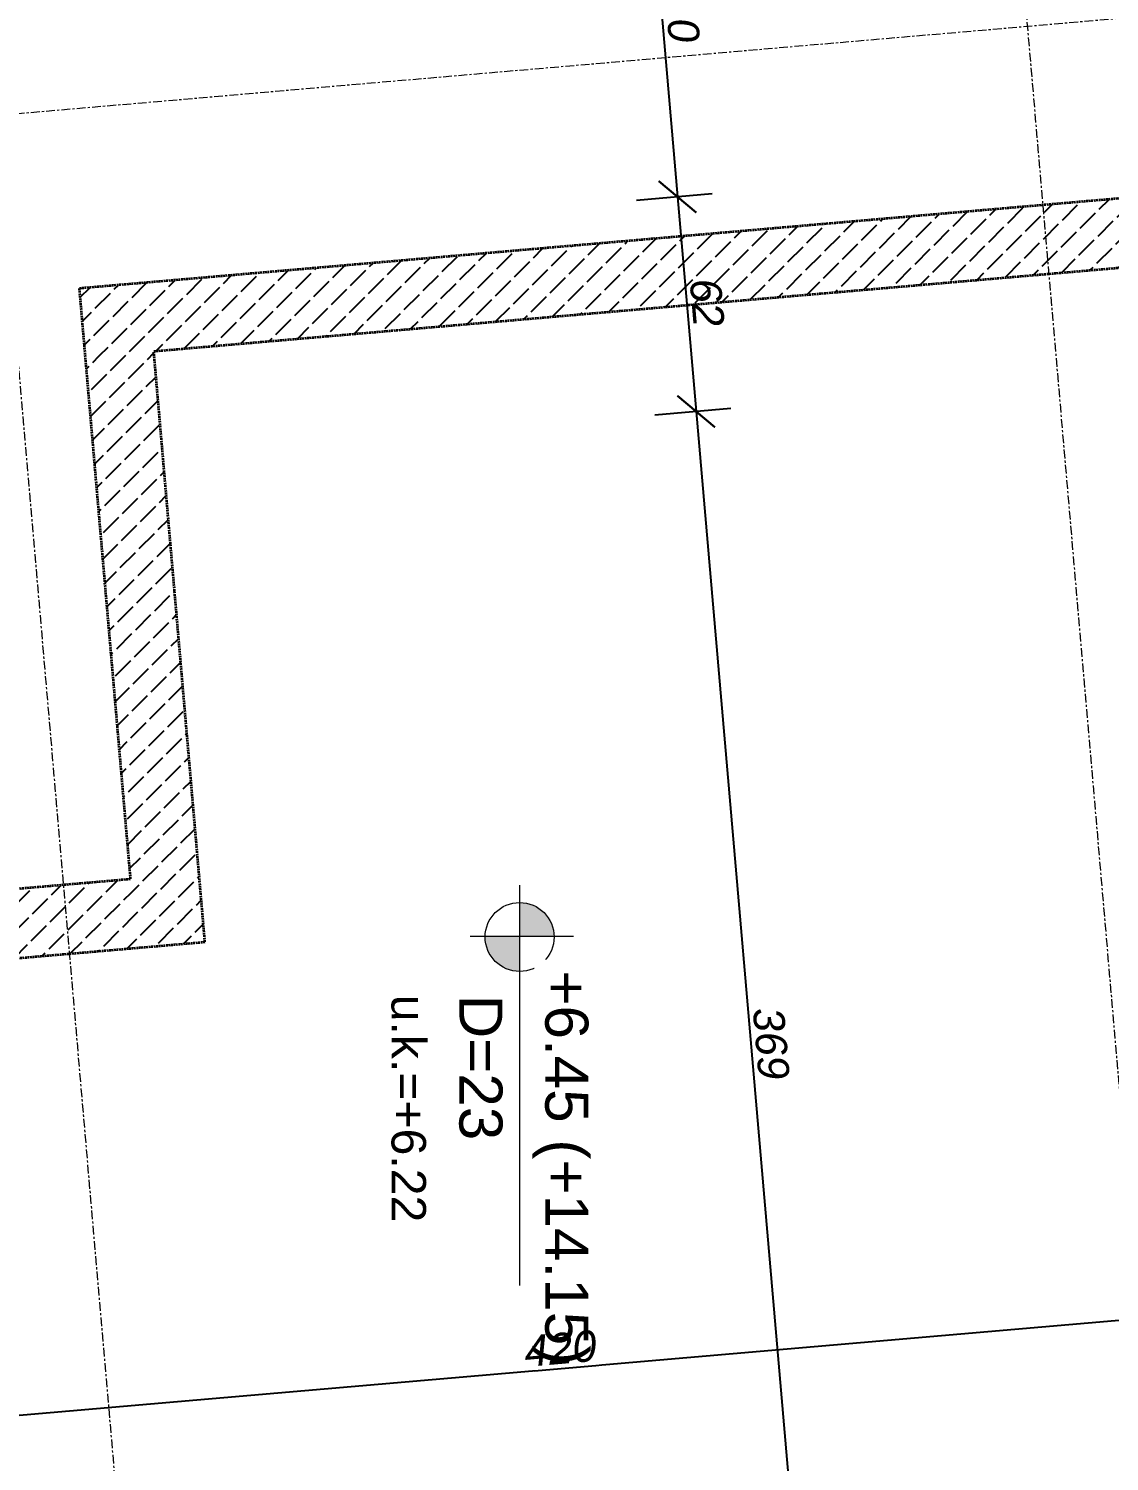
# Model space of a CAD drawing. Header units: millimetres. Extents: x -9331 to 290327, y -149899 to 15728.
# Drawn here: x 129687.8 to 130001.2, y -45473.9 to -45058.3 of the extents above; entities that cross this region are included whole.
import ezdxf

# ---------------------------------------------------------------- set-up
doc = ezdxf.new("R2010")
doc.units = ezdxf.units.MM
doc.header["$LTSCALE"] = 2
doc.linetypes.add('Grid Line', pattern=[2.2225, 1.27, -0.3175, 0.3175, -0.3175])
doc.linetypes.add('KAV_BETON_OLE', pattern=[0.36, 0.25, -0.11])
for name, color, linetype, lineweight in [('ENG-Beton Ole', 3, 'Continuous', 25), ('ENG-Text', 122, 'Continuous', 9), ('ENG_Dim', 2, 'Continuous', 9), ('ENG_Grid', 11, 'Continuous', 9)]:
    doc.layers.add(name, color=color, linetype=linetype, lineweight=lineweight)
doc.styles.add('Arial_3', font='arial.ttf', dxfattribs={"height": 12.5})
doc.styles.add('Arial_4', font='arial.ttf', dxfattribs={"height": 10})
doc.styles.add('Arial_I', font='ariali.ttf', dxfattribs={"height": 9})
doc.dimstyles.new('Achbert_-_2_5mm_Arial_2', dxfattribs={"dimscale": 30.48, "dimtxt": 12.753242, "dimasz": 0.328084, "dimexe": 0.393701, "dimexo": 0.0625, "dimgap": 0.04101, "dimtad": 1, "dimdec": 0, "dimzin": 0, "dimdsep": 46, "dimtxsty": 'Arial_I', "dimblk1": 'OBLIQUE', "dimblk2": 'OBLIQUE', "dimsah": 1, "dimcen": 0.09, "dimazin": 0, "dimtfac": 1, "dimtdec": 4, "dimtix": 1, "dimtmove": 0, "dimatfit": 3, "dimfxl": 0.393701, "dimfxlon": 1, "dimtvp": 1, "dimtolj": 1, "dimtzin": 0, "dimarcsym": 2})
doc.dimstyles.new('Achbert_-_2_5mm_Arial_3', dxfattribs={"dimscale": 30.48, "dimtxt": 12.753242, "dimasz": 0.328084, "dimexe": 0.393701, "dimexo": 0.0625, "dimgap": 0.04101, "dimtad": 1, "dimdec": 0, "dimzin": 0, "dimdsep": 46, "dimtxsty": 'Arial_I', "dimblk1": 'OBLIQUE', "dimblk2": 'OBLIQUE', "dimsah": 1, "dimcen": 0.09, "dimazin": 0, "dimtfac": 1, "dimtdec": 4, "dimtix": 1, "dimtmove": 0, "dimatfit": 3, "dimfxl": 0.393701, "dimfxlon": 1, "dimtvp": 1, "dimtolj": 1, "dimtzin": 0, "dimarcsym": 2})
pattern_1 = [(45, (127383.701, -45955.7077), (0.34224, 7.8404), [6.271, -1.524])]

# ---------------------------------------------------------------- blocks, each defined once
blk = doc.blocks.new('D__SpotFilled_50 - D__SpotFilled_50-2851805-02')
at = {"layer": 'ENG-Text'}
h = blk.add_hatch(color=256, dxfattribs=at)
edge = h.paths.add_edge_path()
edge.add_line((-3.081, -1.2511), (-3.281, -1.2511))
edge.add_arc((-3.081, -1.2511), 0.2, 90, 180, ccw=False)
edge.add_line((-3.081, -1.0511), (-3.081, -1.2511))
h = blk.add_hatch(color=256, dxfattribs=at)
edge = h.paths.add_edge_path()
edge.add_line((-3.081, -1.2511), (-2.881, -1.2511))
edge.add_arc((-3.081, -1.2511), 0.2, -90, 0, ccw=False)
edge.add_line((-3.081, -1.4511), (-3.081, -1.2511))
for p, q in [((-3.0847, -0.9378), (-3.0847, -1.5378)), ((-3.381, -1.2511), (-1.0591, -1.2511))]:
    blk.add_line(p, q, dxfattribs=at)
blk.add_circle((-3.081, -1.2511), 0.2, dxfattribs=at)
blk = doc.blocks.new('_Oblique')
at = {"color": 0, "linetype": 'ByBlock', "lineweight": -2}
blk.add_line((-0.5, -0.5), (0.5, 0.5), dxfattribs=at)
blk = doc.blocks.new('*D6921')
at = {"layer": 'DEFPOINTS', "color": 0, "transparency": 16777216}
for p in [(129878.46, -44996.52), (129875.98, -45107.14), (129887.94, -45106.11)]:
    blk.add_point(p, dxfattribs=at)
at = {"layer": 'ENG_Dim', "color": 0, "lineweight": -2, "transparency": 16777216}
for p, q in [((129876.56, -44996.68), (129854.54, -44998.58)), ((129866.5, -44997.55), (129875.98, -45107.14)), ((129886.04, -45106.27), (129864.03, -45108.18))]:
    blk.add_line(p, q, dxfattribs=at)
at = {"layer": 'ENG_Dim', "color": 0, "lineweight": -2, "transparency": 16777216, "xscale": 9.999999999999998, "yscale": 9.999999999999998, "zscale": 9.999999999999998}
for p, rotation in [((129866.5, -44997.55), 94.94492632620626), ((129875.98, -45107.14), 274.9449263262063)]:
    blk.add_blockref('_Oblique', p, dxfattribs=dict(at, rotation=rotation))
at = {"layer": 'ENG_Dim', "color": 0, "transparency": 16777216, "insert": (129877.06, -45051.84), "char_height": 9, "width": 34.6103, "attachment_point": 5, "rotation": 274.9449, "style": 'Arial_I'}
blk.add_mtext('\\A1;110', dxfattribs=at)
blk = doc.blocks.new('*D6922')
at = {"layer": 'DEFPOINTS', "color": 0, "transparency": 16777216}
for p in [(129887.94, -45106.11), (129881.37, -45169.41), (129893.32, -45168.37)]:
    blk.add_point(p, dxfattribs=at)
at = {"layer": 'ENG_Dim', "color": 0, "lineweight": -2, "transparency": 16777216}
for p, q in [((129886.04, -45106.27), (129864.03, -45108.18)), ((129875.98, -45107.14), (129881.37, -45169.41)), ((129891.43, -45168.54), (129869.41, -45170.44))]:
    blk.add_line(p, q, dxfattribs=at)
at = {"layer": 'ENG_Dim', "color": 0, "lineweight": -2, "transparency": 16777216, "xscale": 9.999999999999998, "yscale": 9.999999999999998, "zscale": 9.999999999999998}
for p, rotation in [((129875.98, -45107.14), 94.94492632620626), ((129881.37, -45169.41), 274.9449263262063)]:
    blk.add_blockref('_Oblique', p, dxfattribs=dict(at, rotation=rotation))
at = {"layer": 'ENG_Dim', "color": 0, "transparency": 16777216, "insert": (129884.5, -45137.77), "char_height": 9, "width": 23.0736, "attachment_point": 5, "rotation": 274.9449, "style": 'Arial_I'}
blk.add_mtext('\\A1;62', dxfattribs=at)
blk = doc.blocks.new('*D6923')
at = {"layer": 'DEFPOINTS', "color": 0, "transparency": 16777216}
for p in [(129893.32, -45168.37), (129925.13, -45536), (129913.18, -45537.03)]:
    blk.add_point(p, dxfattribs=at)
at = {"layer": 'ENG_Dim', "color": 0, "lineweight": -2, "transparency": 16777216}
for p, q in [((129891.43, -45168.54), (129869.41, -45170.44)), ((129881.37, -45169.41), (129913.18, -45537.03)), ((129923.23, -45536.16), (129901.22, -45538.07))]:
    blk.add_line(p, q, dxfattribs=at)
at = {"layer": 'ENG_Dim', "color": 0, "lineweight": -2, "transparency": 16777216, "xscale": 9.999999999999998, "yscale": 9.999999999999998, "zscale": 9.999999999999998}
for p, rotation in [((129881.37, -45169.41), 94.94492632620626), ((129913.18, -45537.03), 274.9449263262063)]:
    blk.add_blockref('_Oblique', p, dxfattribs=dict(at, rotation=rotation))
at = {"layer": 'ENG_Dim', "color": 0, "transparency": 16777216, "insert": (129903.1, -45352.72), "char_height": 9, "width": 34.6103, "attachment_point": 5, "rotation": 274.9449, "style": 'Arial_I'}
blk.add_mtext('\\A1;369', dxfattribs=at)
blk = doc.blocks.new('*D7019')
at = {"layer": 'DEFPOINTS', "color": 0, "transparency": 16777216}
for p in [(130052.74, -45440.91), (129633.27, -45465.15), (129634.3, -45477.11)]:
    blk.add_point(p, dxfattribs=at)
at = {"layer": 'ENG_Dim', "color": 0, "lineweight": -2, "transparency": 16777216}
for p, q in [((130052.58, -45439.01), (130050.67, -45416.99)), ((130051.71, -45428.95), (129633.27, -45465.15)), ((129634.14, -45475.21), (129632.24, -45453.2))]:
    blk.add_line(p, q, dxfattribs=at)
at = {"layer": 'ENG_Dim', "color": 0, "lineweight": -2, "transparency": 16777216, "xscale": 9.999999999999998, "yscale": 9.999999999999998, "zscale": 9.999999999999998}
for p, rotation in [((130051.71, -45428.95), 4.944926326246284), ((129633.27, -45465.15), 184.9449263262463)]:
    blk.add_blockref('_Oblique', p, dxfattribs=dict(at, rotation=rotation))
at = {"layer": 'ENG_Dim', "color": 0, "transparency": 16777216, "insert": (129841.98, -45441.23), "char_height": 9, "width": 34.6103, "attachment_point": 5, "rotation": 4.9449, "style": 'Arial_I'}
blk.add_mtext('\\A1;420', dxfattribs=at)

msp = doc.modelspace()

# ---------------------------------------------------------------- hatches: boundary and pattern name
at = {"layer": 'ENG-Beton Ole', "linetype": 'KAV_BETON_OLE'}
h = msp.add_hatch(dxfattribs=at)
h.set_pattern_fill('FP_1', color=8, style=0, pattern_type=2)
h.set_pattern_definition(pattern_1)
h.paths.add_polyline_path([(129704.16, -45153.62), (130191.86, -45111.43), (130190.13, -45091.5), (129702.44, -45133.7)])
h = msp.add_hatch(dxfattribs=at)
h.set_pattern_fill('FP_1', color=8, style=0, pattern_type=2)
h.set_pattern_definition(pattern_1)
h.paths.add_polyline_path([(129718.99, -45324.98), (129738.91, -45323.26), (129724.09, -45151.9), (129704.16, -45153.62), (129717.27, -45305.06)])
h = msp.add_hatch(dxfattribs=at)
h.set_pattern_fill('FP_1', color=8, style=0, pattern_type=2)
h.set_pattern_definition(pattern_1)
h.paths.add_polyline_path([(129400.7, -45352.52), (129718.99, -45324.98), (129717.27, -45305.06), (129398.97, -45332.6)])

# ---------------------------------------------------------------- linework, layer by layer
at = {"layer": 'ENG-Beton Ole', "color": 55, "linetype": 'KAV_BETON_OLE', "lineweight": 35}
for p, q in [((130190.13, -45091.5), (129702.44, -45133.7)), ((129724.09, -45151.9), (130191.86, -45111.43)), ((129702.44, -45133.7), (129717.27, -45305.06)), ((129738.91, -45323.26), (129724.09, -45151.9)), ((129717.27, -45305.06), (129418.9, -45330.87)), ((129420.62, -45350.8), (129738.91, -45323.26))]:
    msp.add_line(p, q, dxfattribs=at)
at = {"layer": 'ENG-Beton Ole', "color": 250, "linetype": 'KAV_BETON_OLE', "lineweight": 35}
for p, q in [((130190.13, -45091.5), (129702.44, -45133.7)), ((129724.09, -45151.9), (130191.86, -45111.43)), ((129702.44, -45133.7), (129717.27, -45305.06)), ((129738.91, -45323.26), (129724.09, -45151.9)), ((129717.27, -45305.06), (129418.9, -45330.87)), ((129420.62, -45350.8), (129738.91, -45323.26))]:
    msp.add_line(p, q, dxfattribs=at)
at = {"layer": 'ENG_Grid', "linetype": 'Grid Line'}
for p, q in [((129897.62, -44135.34), (130192.21, -47540.18)), ((130488.11, -45013.53), (127572.9, -45265.75))]:
    msp.add_line(p, q, dxfattribs=at)

# ---------------------------------------------------------------- block references
at = {"layer": 'ENG-Text', "xscale": 49.99999999999998, "yscale": 49.99999999999998, "zscale": 49.99999999999998, "rotation": 270.0000000000001}
msp.add_blockref('D__SpotFilled_50 - D__SpotFilled_50-2851805-02', (129892.73, -45475.87), dxfattribs=at)

# ---------------------------------------------------------------- texts
at = {"layer": 'ENG-Text', "insert": (129803.02, -45338.57), "char_height": 10, "width": 81.7721, "attachment_point": 1, "rotation": 270, "style": 'Arial_4', "bg_fill": 3, "box_fill_scale": 1.25, "bg_fill_color": 256, "bg_fill_true_color": 13158600, "bg_fill_transparency": 0}
msp.add_mtext('u.k.=+6.22', dxfattribs=at)

# ---------------------------------------------------------------- dimensions: what is measured, and where the dimension line sits
at = {"layer": 'ENG_Dim'}
for base, p1, p2, override, picture, middle in [((129875.98, -45107.14), (129878.46, -44996.52), (129887.94, -45106.11), {"dimpost": '<>', "dimfxl": 110}, '*D6921', (129877.06, -45051.84)), ((129881.37, -45169.41), (129887.94, -45106.11), (129893.32, -45168.37), {"dimpost": '<>', "dimfxl": 62.5}, '*D6922', (129884.5, -45137.77)), ((129913.18, -45537.03), (129893.32, -45168.37), (129925.13, -45536), {"dimpost": '<>', "dimfxl": 369}, '*D6923', (129903.1, -45352.72))]:
    dim = msp.add_linear_dim(base=base, p1=p1, p2=p2, angle=274.9449, dimstyle='Achbert_-_2_5mm_Arial_2', override=override, dxfattribs=at)
    dim.commit()
    dim.dimension.update_dxf_attribs({"geometry": picture, "text_midpoint": middle})

# ---------------------------------------------------------------- next in the draw order: texts
at = {"layer": 'ENG-Text', "char_height": 12.5, "attachment_point": 1, "rotation": 270, "style": 'Arial_3', "bg_fill": 3, "box_fill_scale": 1.25, "bg_fill_color": 256, "bg_fill_true_color": 13158600, "bg_fill_transparency": 0}
for s, insert, width in [('+6.45 (+14.15)', (129850.11, -45331.51), 138.6919), ('D=23', (129825.2, -45338.57), 50.9072)]:
    msp.add_mtext(s, dxfattribs=dict(at, insert=insert, width=width))

# ---------------------------------------------------------------- next in the draw order: linework, layer by layer
at = {"layer": 'ENG_Grid', "linetype": 'Grid Line'}
msp.add_line((129598.74, -44161.2), (129893.33, -47566.04), dxfattribs=at)

# ---------------------------------------------------------------- next in the draw order: dimensions: what is measured, and where the dimension line sits
at = {"layer": 'ENG_Dim'}
dim = msp.add_linear_dim(base=(129633.27, -45465.15), p1=(130052.74, -45440.91), p2=(129634.3, -45477.11), angle=4.9449, dimstyle='Achbert_-_2_5mm_Arial_3', override={"dimpost": '<>', "dimfxl": 420}, dxfattribs=at)
dim.commit()
dim.dimension.update_dxf_attribs({"geometry": '*D7019', "text_midpoint": (129841.98, -45441.23)})

doc.saveas('drawing.dxf')
